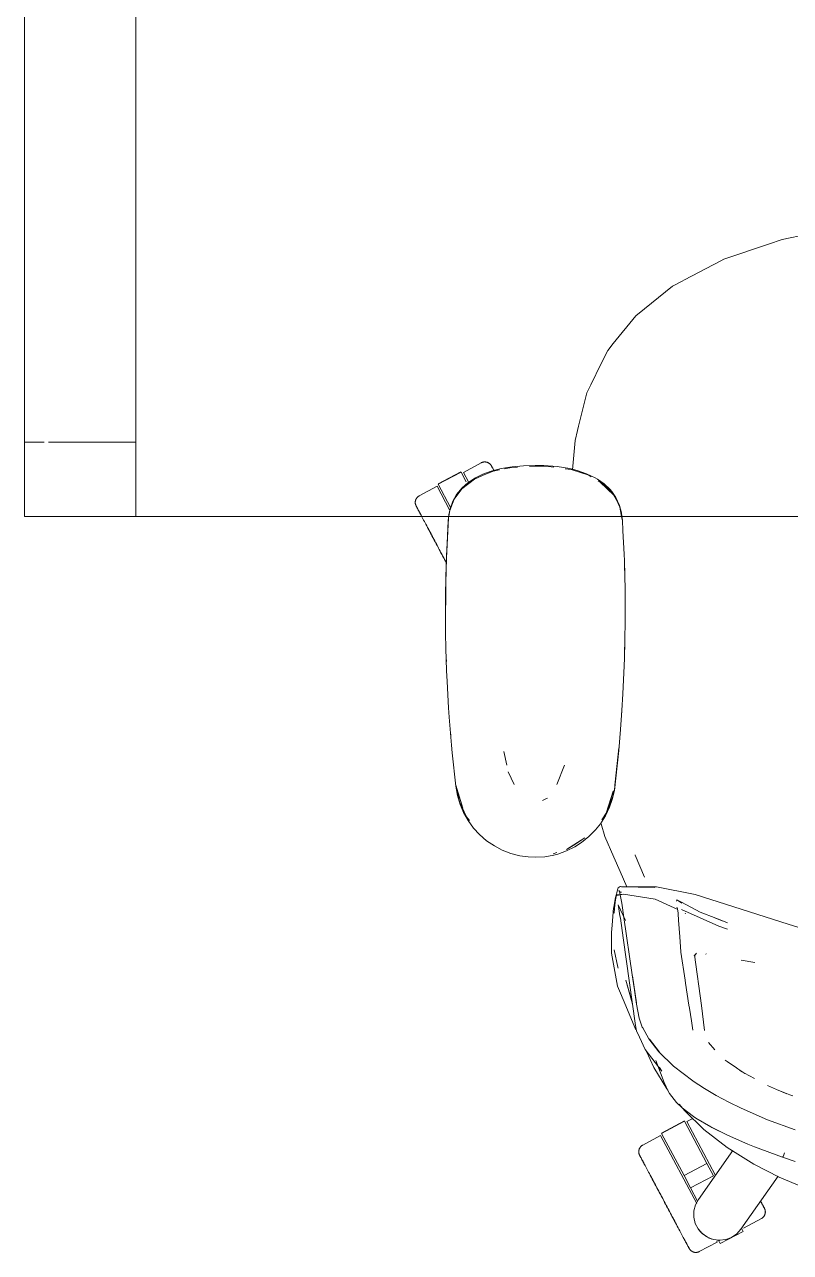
# Model space of a CAD drawing. Header units: millimetres. Extents: x 79795 to 317870, y -36033 to 97293.
# Drawn here: x 229121 to 229534, y 16658 to 17321 of the extents above; entities that cross this region are included whole.
import ezdxf

# ---------------------------------------------------------------- set-up
doc = ezdxf.new("R2010")
doc.units = ezdxf.units.MM
doc.header["$MEASUREMENT"] = 0
doc.layers.add('G-IMPT', color=8, linetype='CONTINUOUS', lineweight=9)
doc.layers.add('I-FURN', color=8, linetype='CONTINUOUS', lineweight=9)

msp = doc.modelspace()

# ---------------------------------------------------------------- linework, layer by layer
at = {"layer": 'G-IMPT'}
for p, q in [((229522, 17202.24), (229497.92, 17194.09)), ((229522, 17202.24), (229529.44, 17204.76)), ((229543.26, 17207.63), (229529.44, 17204.76)), ((229476.75, 17182.92), (229496.26, 17193.21)), ((229496.26, 17193.21), (229497.92, 17194.09)), ((229470.24, 17179.48), (229475.37, 17182.19)), ((229476.75, 17182.92), (229475.37, 17182.19)), ((229470.24, 17179.48), (229455.11, 17167.28)), ((229438.27, 17148.57), (229450.44, 17163.51)), ((229450.44, 17163.51), (229455.11, 17167.28)), ((229435.3, 17144.91), (229431.77, 17137.75)), ((229438.27, 17148.57), (229435.3, 17144.91)), ((229426.13, 17126.28), (229431.77, 17137.75)), ((229426.13, 17126.28), (229423.98, 17121.92)), ((229423.98, 17121.92), (229419.58, 17103.98)), ((229419.58, 17103.98), (229419, 17101.6)), ((229416.25, 17080.44), (229417.7, 17096.31)), ((229417.7, 17096.31), (229419, 17101.6)), ((229383.72, 17082.15), (229389.87, 17082.72)), ((229396.21, 17082.9), (229389.87, 17082.72)), ((229400.72, 17082.81), (229396.21, 17082.9)), ((229400.72, 17082.81), (229408.03, 17082.24)), ((229363.9, 17076.16), (229359.85, 17073.5)), ((229363.4, 17075.53), (229367.8, 17077.37)), ((229363.9, 17076.16), (229367.97, 17078.14)), ((229373.42, 17079.7), (229367.8, 17077.37)), ((229372.31, 17079.73), (229367.97, 17078.14)), ((229372.31, 17079.73), (229377.79, 17081.15)), ((229373.42, 17079.7), (229376.89, 17080.41)), ((229383.72, 17082.15), (229377.79, 17081.15)), ((229379.63, 17080.97), (229383.38, 17081.74)), ((229383.38, 17081.74), (229386.59, 17081.94)), ((229393.1, 17082.34), (229396.21, 17082.53)), ((229403.37, 17082.29), (229396.21, 17082.53)), ((229403.37, 17082.29), (229406.16, 17081.9)), ((229414.79, 17081.12), (229408.03, 17082.24)), ((229412.34, 17081.03), (229415.63, 17080.57)), ((229418.72, 17080.14), (229414.79, 17081.12)), ((229415.63, 17080.57), (229425.03, 17077.54)), ((229418.72, 17080.14), (229423.81, 17078.4)), ((229423.81, 17078.4), (229428.44, 17076.2)), ((229425.03, 17077.54), (229426.39, 17076.72)), ((229428.44, 17076.2), (229429.82, 17075.39)), ((229352.45, 17064.69), (229356.62, 17070.31)), ((229353.74, 17067.09), (229356.81, 17070.83)), ((229356.62, 17070.31), (229363.4, 17075.53)), ((229359.85, 17073.5), (229356.81, 17070.83)), ((229433.27, 17072.95), (229429.82, 17075.39)), ((229430.17, 17074.46), (229433.33, 17072.58)), ((229431.24, 17073.77), (229438.63, 17066.87)), ((229431.24, 17073.77), (229432.71, 17072.49)), ((229432.86, 17072.36), (229436.4, 17069.28)), ((229436.32, 17070.08), (229433.27, 17072.95)), ((229433.33, 17072.58), (229438.63, 17066.87)), ((229436.32, 17070.08), (229437.45, 17068.76)), ((229350.04, 17058.5), (229352.45, 17064.69)), ((229351.78, 17063.66), (229350.39, 17060.02)), ((229351.78, 17063.66), (229353.74, 17067.09)), ((229438.63, 17066.87), (229436.4, 17069.28)), ((229439.66, 17065.54), (229437.45, 17068.76)), ((229439.74, 17064.63), (229438.63, 17066.87)), ((229439.66, 17065.54), (229441.64, 17061.21)), ((229439.74, 17064.63), (229441.84, 17060.37)), ((229349.32, 17054.63), (229349.57, 17056.28)), ((229350.04, 17058.5), (229349.56, 17055.33)), ((229350.02, 17058.67), (229349.57, 17056.28)), ((229350.02, 17058.67), (229350.39, 17060.02)), ((229442.71, 17057.26), (229441.64, 17061.21)), ((229441.84, 17060.37), (229442.78, 17055.33)), ((229442.95, 17055.33), (229442.71, 17057.26)), ((229348.23, 17032.85), (229349.32, 17054.63)), ((229348.23, 17032.85), (229349.21, 17053.03)), ((229348.27, 17034.06), (229349.32, 17054.63)), ((229349.13, 17050.79), (229349.21, 17053.03)), ((229349.32, 17054.63), (229349.21, 17053.03)), ((229442.78, 17055.33), (229443.21, 17053.03)), ((229443.21, 17053.25), (229442.95, 17055.33)), ((229443.49, 17047.59), (229443.21, 17053.25)), ((229443.49, 17047.59), (229444.11, 17035.03)), ((229347.77, 17012.66), (229348.27, 17034.06)), ((229347.77, 17012.66), (229348.23, 17032.85)), ((229347.93, 17022.49), (229348.27, 17034.06)), ((229348.27, 17034.06), (229348.23, 17032.85)), ((229444.23, 17031.48), (229444.11, 17035.03)), ((229444.61, 17015.81), (229444.23, 17031.48)), ((229444.32, 17027.44), (229444.43, 17024.75)), ((229444.43, 17022.54), (229444.43, 17024.75)), ((229347.93, 17022.49), (229347.73, 17003.27)), ((229347.77, 17012.66), (229347.93, 17022.49)), ((229347.79, 17014.7), (229347.86, 17016.61)), ((229347.81, 16992.48), (229347.93, 17022.49)), ((229347.81, 16992.48), (229347.77, 17012.66)), ((229347.81, 17012.66), (229347.79, 17014.7)), ((229444.61, 17015.81), (229444.66, 17011.3)), ((229444.66, 17011.3), (229444.65, 16996.59)), ((229347.81, 16992.48), (229347.73, 17003.27)), ((229347.81, 16992.48), (229347.98, 16984.06)), ((229444.58, 16991.12), (229444.29, 16978.81)), ((229444.58, 16991.12), (229444.65, 16996.59)), ((229348.37, 16972.3), (229347.98, 16984.06)), ((229444.37, 16982.68), (229444.45, 16984.34)), ((229444.45, 16984.34), (229444.45, 16986.42)), ((229348.12, 16979.12), (229348.1, 16980.62)), ((229348.23, 16977.19), (229348.12, 16979.12)), ((229443.99, 16970.93), (229444.29, 16978.81)), ((229348.37, 16972.3), (229348.62, 16966.27)), ((229443.99, 16970.93), (229443.45, 16959.62)), ((229349.43, 16952.14), (229348.62, 16966.27)), ((229442.89, 16950.75), (229443.45, 16959.62)), ((229349.76, 16947.05), (229349.43, 16952.14)), ((229442.89, 16950.75), (229442.16, 16940.46)), ((229442.76, 16948.71), (229442.85, 16950.61)), ((229349.76, 16947.05), (229351.01, 16931.99)), ((229442.76, 16948.71), (229442.62, 16947.29)), ((229350.41, 16938.86), (229350.58, 16937.19)), ((229441.18, 16929.07), (229442.16, 16940.46)), ((229351.01, 16931.99), (229351.35, 16927.86)), ((229438.83, 16907.63), (229441.28, 16930.59)), ((229441.28, 16930.59), (229439.16, 16910.45)), ((229351.35, 16927.86), (229353.26, 16909.93)), ((229379.23, 16928.65), (229380.8, 16921.22)), ((229438.83, 16907.63), (229441.18, 16929.07)), ((229384.83, 16910.82), (229381.56, 16917.6)), ((229411.93, 16921.15), (229407.78, 16910.72)), ((229439.3, 16911.96), (229439.16, 16910.45)), ((229353.26, 16910.45), (229357.09, 16897.99)), ((229353.26, 16910.45), (229354.17, 16907.13)), ((229353.26, 16909.93), (229354.15, 16904.89)), ((229355.3, 16901.48), (229353.39, 16909.88)), ((229355.62, 16900.03), (229354.15, 16904.89)), ((229357.09, 16897.99), (229354.17, 16907.13)), ((229434.43, 16895.28), (229438.24, 16907.13)), ((229438.03, 16904.5), (229434.83, 16896.32)), ((229435.33, 16897.99), (229438.24, 16907.13)), ((229438.83, 16907.63), (229437.67, 16902.67)), ((229438.61, 16907.55), (229438.03, 16904.5)), ((229438.83, 16907.63), (229439.16, 16910.45)), ((229355.3, 16901.48), (229359.04, 16893.41)), ((229357.43, 16895.79), (229355.62, 16900.03)), ((229400.03, 16902.18), (229402.26, 16903.2)), ((229402.26, 16903.2), (229402.71, 16903.5)), ((229434.03, 16893.96), (229436.22, 16898.54)), ((229434.43, 16895.28), (229435.33, 16897.99)), ((229436.22, 16898.54), (229437.67, 16902.67)), ((229357.43, 16895.79), (229359.94, 16891.35)), ((229360.63, 16891.31), (229359.04, 16893.41)), ((229362.94, 16887.26), (229359.94, 16891.35)), ((229434.03, 16893.96), (229431.3, 16889.63)), ((229434.43, 16895.28), (229432, 16891.7)), ((229362.94, 16887.26), (229366.1, 16883.83)), ((229425.13, 16882.72), (229428.68, 16886.32)), ((229428.68, 16886.32), (229431.3, 16889.63)), ((229433.75, 16882.8), (229431.79, 16889.59)), ((229369.94, 16880.51), (229366.1, 16883.83)), ((229374.11, 16877.67), (229369.94, 16880.51)), ((229374.11, 16877.67), (229378.27, 16875.48)), ((229413, 16875.67), (229422.95, 16881.99)), ((229413, 16875.67), (229416.68, 16877.83)), ((229416.68, 16877.83), (229422.95, 16881.99)), ((229417.61, 16877.26), (229421.16, 16879.53)), ((229425.13, 16882.72), (229421.16, 16879.53)), ((229433.75, 16882.8), (229438.6, 16871.67)), ((229378.27, 16875.48), (229382.98, 16873.65)), ((229387.85, 16872.39), (229382.98, 16873.65)), ((229387.85, 16872.39), (229392.36, 16871.74)), ((229396.21, 16871.57), (229392.36, 16871.74)), ((229396.21, 16871.57), (229401.25, 16871.87)), ((229401.25, 16871.87), (229406.2, 16872.75)), ((229407.89, 16874.11), (229405.86, 16873.49)), ((229406.2, 16872.75), (229408.33, 16873.31)), ((229413.1, 16875.02), (229408.33, 16873.31)), ((229413.1, 16875.02), (229417.61, 16877.26)), ((229438.6, 16871.67), (229442.02, 16863.84)), ((229450.03, 16872.9), (229450.13, 16872.63)), ((229455.05, 16860.78), (229450.13, 16872.63)), ((229442.02, 16863.84), (229445.59, 16855.67)), ((229439.3, 16848.94), (229439.75, 16851.27)), ((229439.56, 16849.36), (229440.1, 16852.64)), ((229443.7, 16851.66), (229439.75, 16851.27)), ((229440.1, 16852.64), (229440.65, 16854.5)), ((229440.16, 16851.03), (229443.74, 16851.72)), ((229440.16, 16851.03), (229443.7, 16851.66)), ((229440.97, 16855.04), (229440.65, 16854.5)), ((229440.97, 16855.04), (229441.46, 16855.41)), ((229441.69, 16853.15), (229441.3, 16853.65)), ((229441.86, 16852.55), (229441.3, 16853.65)), ((229442.04, 16855.8), (229441.46, 16855.41)), ((229441.86, 16852.55), (229441.69, 16853.17)), ((229441.69, 16853.17), (229442.79, 16846.9)), ((229442.23, 16852.82), (229441.69, 16853.15)), ((229442.04, 16855.8), (229442.9, 16855.61)), ((229460.6, 16855.19), (229442.16, 16855.78)), ((229442.16, 16855.78), (229442.62, 16855.68)), ((229442.23, 16852.82), (229442.73, 16852.75)), ((229460.6, 16855.19), (229442.62, 16855.68)), ((229461.49, 16855.63), (229442.62, 16855.68)), ((229442.62, 16855.68), (229442.79, 16855.64)), ((229442.9, 16855.61), (229442.79, 16855.64)), ((229460.79, 16849), (229443.74, 16851.72)), ((229482.44, 16851.44), (229461.49, 16855.63)), ((229532.68, 16835.45), (229482.44, 16851.44)), ((229438.45, 16844.23), (229438.49, 16844.69)), ((229439.3, 16848.94), (229438.49, 16844.69)), ((229438.97, 16844.06), (229439.49, 16848.74)), ((229439.56, 16849.36), (229439.49, 16848.74)), ((229444.89, 16837.5), (229440.89, 16845.93)), ((229440.89, 16845.93), (229441.03, 16845.07)), ((229441.03, 16845.07), (229441.86, 16840.05)), ((229443.91, 16839.05), (229442.79, 16846.9)), ((229460.79, 16849), (229473.08, 16843.42)), ((229472.32, 16847.93), (229472.47, 16848.61)), ((229472.47, 16848.61), (229472.59, 16848.64)), ((229472.59, 16848.64), (229472.76, 16848.68)), ((229472.59, 16848.64), (229475.3, 16846.8)), ((229472.59, 16848.64), (229475.05, 16847.29)), ((229472.63, 16844.66), (229472.91, 16843.89)), ((229485.16, 16842.01), (229475.05, 16847.29)), ((229437.65, 16834.9), (229438.45, 16844.23)), ((229438.97, 16844.06), (229438.76, 16841.47)), ((229441.86, 16840.05), (229442.08, 16838.75)), ((229443.52, 16828.09), (229442.08, 16838.75)), ((229448.46, 16808.18), (229443.91, 16839.05)), ((229472.93, 16843.83), (229472.91, 16843.89)), ((229473.21, 16841.37), (229472.93, 16843.83)), ((229473.21, 16841.37), (229473.26, 16840.99)), ((229473.51, 16837.59), (229473.26, 16840.99)), ((229495.26, 16834.46), (229475.11, 16843.38)), ((229477.28, 16841.01), (229477.01, 16841.44)), ((229485.16, 16842.01), (229493.63, 16838.76)), ((229498.53, 16836.74), (229493.42, 16838.76)), ((229493.42, 16838.76), (229496.96, 16837.36)), ((229493.63, 16838.76), (229498.53, 16836.74)), ((229437.65, 16834.9), (229437.31, 16830.94)), ((229473.51, 16837.59), (229474.14, 16828.74)), ((229499.85, 16832.72), (229495.26, 16834.46)), ((229498.53, 16836.74), (229499.94, 16836.18)), ((229532.68, 16835.45), (229562.66, 16826.26)), ((229437.31, 16830.94), (229437.31, 16826.77)), ((229437.33, 16819.81), (229437.31, 16826.77)), ((229443.52, 16828.09), (229450.19, 16780.87)), ((229474.76, 16820.5), (229474.14, 16828.74)), ((229437.33, 16819.81), (229440.57, 16802.11)), ((229438.74, 16821.67), (229440.79, 16812.36)), ((229474.77, 16820.42), (229474.76, 16820.5)), ((229474.77, 16820.42), (229476.98, 16805.2)), ((229483.15, 16819.76), (229481.91, 16818.2)), ((229481.94, 16818.41), (229481.99, 16818.64)), ((229482.03, 16818.9), (229481.99, 16818.64)), ((229485.77, 16791.57), (229482.03, 16818.9)), ((229488.1, 16819.41), (229488.45, 16819.36)), ((229440.79, 16812.36), (229440.94, 16811.79)), ((229514.57, 16814.73), (229507.32, 16816.14)), ((229445.07, 16805.29), (229448.42, 16793.4)), ((229445.07, 16805.29), (229448.57, 16792.34)), ((229448.46, 16808.18), (229450.79, 16792.99)), ((229448.56, 16807.57), (229450.85, 16792.41)), ((229448.56, 16807.57), (229450.79, 16792.99)), ((229476.98, 16805.2), (229477.23, 16803.65)), ((229440.57, 16802.11), (229442.17, 16798.25)), ((229443.56, 16794.89), (229442.17, 16798.25)), ((229477.23, 16803.65), (229479.09, 16791.88)), ((229450.35, 16778.44), (229443.56, 16794.89)), ((229452.16, 16784.74), (229450.85, 16792.41)), ((229479.35, 16790.22), (229479.09, 16791.88)), ((229485.77, 16791.57), (229487.55, 16778.22)), ((229453.91, 16779.95), (229452.16, 16784.74)), ((229480.42, 16783.38), (229479.35, 16790.22)), ((229450.19, 16780.87), (229450.84, 16777.88)), ((229453.91, 16779.95), (229454.12, 16779.53)), ((229457.41, 16773.69), (229454.12, 16779.53)), ((229480.42, 16783.38), (229481.16, 16778.31)), ((229487.55, 16778.22), (229487.41, 16778.69)), ((229452.41, 16774.51), (229450.84, 16777.88)), ((229455.47, 16767.94), (229452.41, 16774.51)), ((229462.83, 16766.72), (229457.41, 16773.69)), ((229457.74, 16773.47), (229463.13, 16766.52)), ((229457.74, 16773.47), (229460.33, 16770.09)), ((229493.05, 16767.72), (229489.71, 16771.62)), ((229464.39, 16756.29), (229455.47, 16767.94)), ((229460.1, 16758.18), (229456.12, 16766.8)), ((229463.13, 16766.52), (229460.33, 16770.09)), ((229462.83, 16766.72), (229470.73, 16758.99)), ((229461.15, 16761.94), (229465.66, 16750.04)), ((229470.73, 16758.99), (229481.17, 16750.97)), ((229499.68, 16761.44), (229498.58, 16762.19)), ((229504.82, 16757.95), (229499.68, 16761.44)), ((229467.22, 16746.73), (229460.1, 16758.18)), ((229464.39, 16756.29), (229463.27, 16758.24)), ((229505.39, 16757.56), (229504.82, 16757.95)), ((229509.15, 16755), (229505.39, 16757.56)), ((229509.15, 16755), (229506.38, 16756.5)), ((229514.48, 16752.31), (229506.38, 16756.5)), ((229466.74, 16747.81), (229465.66, 16750.04)), ((229467.91, 16745.37), (229466.74, 16747.81)), ((229467.22, 16746.73), (229467.72, 16745.96)), ((229467.91, 16745.37), (229468.52, 16744.23)), ((229481.17, 16750.97), (229481.42, 16750.8)), ((229487.52, 16746.92), (229481.42, 16750.8)), ((229487.52, 16746.92), (229493.75, 16743.15)), ((229521.52, 16748.44), (229526.37, 16746.25)), ((229526.37, 16746.25), (229531.82, 16743.94)), ((229526.37, 16746.25), (229533.45, 16743.52)), ((229468.52, 16744.23), (229472.39, 16739.37)), ((229475.41, 16736.48), (229472.39, 16739.37)), ((229473.83, 16738.48), (229476.83, 16734.81)), ((229500.54, 16739.58), (229493.75, 16743.15)), ((229500.54, 16739.58), (229507.27, 16736.19)), ((229535.18, 16742.86), (229533.45, 16743.52)), ((229475.41, 16736.48), (229481.54, 16731.76)), ((229476.83, 16734.81), (229487.13, 16724.85)), ((229521.49, 16730.01), (229507.27, 16736.19)), ((229481.54, 16731.76), (229482.83, 16730.9)), ((229490.83, 16726.16), (229482.83, 16730.9)), ((229499.44, 16721.86), (229490.83, 16726.16)), ((229499.88, 16721.64), (229490.83, 16726.16)), ((229490.83, 16726.16), (229491.43, 16725.86)), ((229499.88, 16721.64), (229491.43, 16725.86)), ((229521.49, 16730.01), (229536.37, 16724.56)), ((229499.73, 16715.04), (229487.13, 16724.85)), ((229499.44, 16721.86), (229499.88, 16721.64)), ((229499.88, 16721.64), (229510.84, 16716.87)), ((229499.73, 16715.04), (229514.02, 16706.07)), ((229510.84, 16716.87), (229514.52, 16715.39)), ((229514.52, 16715.39), (229529.48, 16709.81)), ((229530.27, 16711.08), (229530.69, 16712.14)), ((229530.69, 16712.14), (229530.47, 16711.54)), ((229514.02, 16706.07), (229527.8, 16698.98)), ((229529.48, 16709.81), (229529.62, 16709.85)), ((229529.62, 16709.85), (229529.48, 16709.85)), ((229529.48, 16709.85), (229536.42, 16707.44)), ((229529.62, 16709.85), (229529.88, 16710.25)), ((229529.62, 16709.85), (229529.66, 16709.86)), ((229529.88, 16710.25), (229529.66, 16709.86)), ((229530.27, 16711.08), (229529.88, 16710.25)), ((229529.99, 16710.44), (229529.88, 16710.25)), ((229530.27, 16711.08), (229529.99, 16710.44)), ((229530.27, 16711.08), (229530.47, 16711.54)), ((229545.77, 16691.46), (229527.8, 16698.98))]:
    msp.add_line(p, q, dxfattribs=at)
at = {"layer": 'I-FURN'}
for p, q in [((229120.67, 17055.33), (229120.67, 17855.33)), ((229120.67, 17855.33), (229120.67, 17055.33)), ((229120.67, 17055.33), (229120.67, 17855.33)), ((229120.67, 17815.33), (229120.67, 17095.33)), ((229180.67, 17095.33), (229180.67, 17815.33)), ((229180.67, 17490.33), (229180.67, 17055.33)), ((229120.67, 17095.33), (229120.67, 17055.33)), ((229120.67, 17095.33), (229131.25, 17095.33)), ((229120.67, 17095.33), (229131.25, 17095.33)), ((229133.57, 17095.33), (229180.67, 17095.33)), ((229133.57, 17095.33), (229180.67, 17095.33)), ((229180.67, 17055.33), (229180.67, 17095.33)), ((229367.08, 17084.27), (229357.39, 17079.12)), ((229367.08, 17084.27), (229367.22, 17084.35)), ((229367.22, 17084.35), (229367.37, 17084.41)), ((229367.37, 17084.41), (229367.52, 17084.47)), ((229367.52, 17084.47), (229367.67, 17084.53)), ((229367.67, 17084.53), (229367.82, 17084.58)), ((229367.82, 17084.58), (229367.98, 17084.62)), ((229367.98, 17084.62), (229368.13, 17084.66)), ((229368.13, 17084.66), (229368.29, 17084.69)), ((229368.29, 17084.69), (229368.45, 17084.71)), ((229368.45, 17084.71), (229368.61, 17084.73)), ((229368.61, 17084.73), (229368.77, 17084.74)), ((229368.77, 17084.74), (229368.93, 17084.74)), ((229368.93, 17084.74), (229369.09, 17084.74)), ((229369.09, 17084.74), (229369.26, 17084.73)), ((229369.26, 17084.73), (229369.42, 17084.72)), ((229369.42, 17084.72), (229369.58, 17084.7)), ((229369.58, 17084.7), (229369.73, 17084.67)), ((229369.73, 17084.67), (229369.89, 17084.64)), ((229369.89, 17084.64), (229370.05, 17084.6)), ((229370.05, 17084.6), (229370.2, 17084.55)), ((229370.2, 17084.55), (229370.36, 17084.5)), ((229370.36, 17084.5), (229370.51, 17084.44)), ((229370.51, 17084.44), (229370.65, 17084.38)), ((229370.65, 17084.38), (229370.8, 17084.31)), ((229370.8, 17084.31), (229370.94, 17084.23)), ((229370.94, 17084.23), (229371.08, 17084.15)), ((229371.08, 17084.15), (229371.21, 17084.06)), ((229371.21, 17084.06), (229371.35, 17083.97)), ((229371.35, 17083.97), (229371.47, 17083.87)), ((229371.47, 17083.87), (229371.6, 17083.77)), ((229371.6, 17083.77), (229371.72, 17083.66)), ((229371.72, 17083.66), (229371.83, 17083.55)), ((229371.83, 17083.55), (229371.95, 17083.43)), ((229371.95, 17083.43), (229372.05, 17083.31)), ((229372.05, 17083.31), (229372.15, 17083.18)), ((229372.15, 17083.18), (229372.25, 17083.05)), ((229372.25, 17083.05), (229372.34, 17082.92)), ((229372.34, 17082.92), (229372.43, 17082.79)), ((229372.43, 17082.79), (229372.51, 17082.65)), ((229356.07, 17079.48), (229343.71, 17072.91)), ((229343.8, 17072.74), (229356.16, 17079.31)), ((229356.16, 17079.31), (229358.97, 17074.02)), ((229357.39, 17079.12), (229360.15, 17073.93)), ((229372.51, 17082.65), (229372.53, 17082.61)), ((229372.53, 17082.61), (229372.54, 17082.59)), ((229372.53, 17082.6), (229372.53, 17082.61)), ((229372.55, 17082.56), (229372.53, 17082.6)), ((229372.54, 17082.59), (229372.57, 17082.53)), ((229372.6, 17082.48), (229372.55, 17082.56)), ((229372.57, 17082.53), (229372.62, 17082.43)), ((229372.66, 17082.36), (229372.6, 17082.48)), ((229372.62, 17082.43), (229372.7, 17082.29)), ((229372.75, 17082.19), (229372.66, 17082.36)), ((229372.7, 17082.29), (229372.79, 17082.11)), ((229372.85, 17081.99), (229372.75, 17082.19)), ((229372.79, 17082.11), (229372.91, 17081.89)), ((229372.98, 17081.75), (229372.85, 17081.99)), ((229372.91, 17081.89), (229373.05, 17081.63)), ((229373.13, 17081.47), (229372.98, 17081.75)), ((229373.05, 17081.63), (229373.21, 17081.33)), ((229373.3, 17081.15), (229373.13, 17081.47)), ((229373.21, 17081.33), (229373.38, 17081)), ((229373.49, 17080.8), (229373.3, 17081.15)), ((229373.38, 17081), (229373.58, 17080.62)), ((229373.7, 17080.41), (229373.49, 17080.8)), ((229373.58, 17080.62), (229373.8, 17080.21)), ((229373.93, 17079.98), (229373.7, 17080.41)), ((229343.26, 17071.61), (229333.58, 17066.46)), ((229343.26, 17071.61), (229350, 17058.95)), ((229350.45, 17060.23), (229343.8, 17072.74)), ((229331.44, 17063.03), (229331.45, 17063.19)), ((229331.44, 17062.87), (229331.44, 17063.03)), ((229331.44, 17062.71), (229331.44, 17062.87)), ((229331.45, 17063.19), (229331.46, 17063.35)), ((229331.46, 17063.35), (229331.49, 17063.51)), ((229331.49, 17063.51), (229331.51, 17063.67)), ((229331.51, 17063.67), (229331.55, 17063.83)), ((229331.55, 17063.83), (229331.59, 17063.98)), ((229331.59, 17063.98), (229331.63, 17064.14)), ((229331.63, 17064.14), (229331.69, 17064.29)), ((229331.69, 17064.29), (229331.74, 17064.44)), ((229331.74, 17064.44), (229331.81, 17064.59)), ((229331.81, 17064.59), (229331.88, 17064.73)), ((229331.88, 17064.73), (229331.95, 17064.88)), ((229331.95, 17064.88), (229332.04, 17065.01)), ((229332.04, 17065.01), (229332.12, 17065.15)), ((229332.12, 17065.15), (229332.22, 17065.28)), ((229332.22, 17065.28), (229332.31, 17065.41)), ((229332.31, 17065.41), (229332.42, 17065.53)), ((229332.42, 17065.53), (229332.52, 17065.65)), ((229332.52, 17065.65), (229332.64, 17065.77)), ((229332.64, 17065.77), (229332.75, 17065.88)), ((229332.75, 17065.88), (229332.87, 17065.99)), ((229332.87, 17065.99), (229333, 17066.09)), ((229333, 17066.09), (229333.13, 17066.18)), ((229333.13, 17066.18), (229333.26, 17066.28)), ((229333.26, 17066.28), (229333.4, 17066.36)), ((229333.4, 17066.36), (229333.54, 17066.44)), ((229333.54, 17066.44), (229333.58, 17066.46)), ((229331.46, 17062.55), (229331.44, 17062.71)), ((229331.47, 17062.39), (229331.46, 17062.55)), ((229331.5, 17062.23), (229331.47, 17062.39)), ((229331.53, 17062.07), (229331.5, 17062.23)), ((229331.56, 17061.91), (229331.53, 17062.07)), ((229331.61, 17061.76), (229331.56, 17061.91)), ((229331.66, 17061.6), (229331.61, 17061.76)), ((229331.71, 17061.45), (229331.66, 17061.6)), ((229331.77, 17061.3), (229331.71, 17061.45)), ((229331.84, 17061.16), (229331.77, 17061.3)), ((229331.91, 17061.01), (229331.84, 17061.16)), ((229331.94, 17060.96), (229331.91, 17061.01)), ((229331.91, 17061.01), (229331.91, 17061.01)), ((229331.91, 17061.01), (229331.92, 17060.99)), ((229331.92, 17060.99), (229331.95, 17060.93)), ((229331.98, 17060.88), (229331.94, 17060.96)), ((229331.95, 17060.93), (229332.01, 17060.83)), ((229332.04, 17060.76), (229331.98, 17060.88)), ((229332.01, 17060.83), (229332.08, 17060.69)), ((229332.13, 17060.6), (229332.04, 17060.76)), ((229332.08, 17060.69), (229332.18, 17060.51)), ((229332.24, 17060.4), (229332.13, 17060.6)), ((229332.18, 17060.51), (229332.29, 17060.29)), ((229332.37, 17060.16), (229332.24, 17060.4)), ((229332.29, 17060.29), (229332.43, 17060.03)), ((229332.51, 17059.88), (229332.37, 17060.16)), ((229332.43, 17060.03), (229332.59, 17059.74)), ((229332.68, 17059.56), (229332.51, 17059.88)), ((229332.59, 17059.74), (229332.77, 17059.4)), ((229332.87, 17059.2), (229332.68, 17059.56)), ((229332.77, 17059.4), (229332.97, 17059.03)), ((229333.08, 17058.81), (229332.87, 17059.2)), ((229332.97, 17059.03), (229333.18, 17058.62)), ((229333.31, 17058.38), (229333.08, 17058.81)), ((229333.18, 17058.62), (229333.42, 17058.17)), ((229333.56, 17057.91), (229333.31, 17058.38)), ((229333.42, 17058.17), (229333.68, 17057.69)), ((229333.82, 17057.41), (229333.56, 17057.91)), ((229333.68, 17057.69), (229333.95, 17057.17)), ((229334.11, 17056.88), (229333.82, 17057.41)), ((229333.95, 17057.17), (229334.25, 17056.62)), ((229334.41, 17056.31), (229334.11, 17056.88)), ((229334.25, 17056.62), (229334.56, 17056.04)), ((229120.67, 17055.33), (229180.67, 17055.33)), ((229180.67, 17055.33), (229120.67, 17055.33)), ((229120.67, 17055.33), (230720.67, 17055.33)), ((230720.67, 17055.33), (229120.67, 17055.33)), ((229334.56, 17056.04), (229334.88, 17055.42)), ((229334.88, 17055.42), (229335.23, 17054.77)), ((229335.23, 17054.77), (229335.59, 17054.09)), ((229335.59, 17054.09), (229335.96, 17053.39)), ((229335.96, 17053.39), (229336.36, 17052.65)), ((229336.36, 17052.65), (229336.76, 17051.89)), ((229336.76, 17051.89), (229337.18, 17051.1)), ((229337.18, 17051.1), (229337.61, 17050.29)), ((229337.61, 17050.29), (229338.06, 17049.46)), ((229338.3, 17049), (229337.85, 17049.84)), ((229338.06, 17049.46), (229338.51, 17048.6)), ((229338.76, 17048.13), (229338.3, 17049)), ((229338.51, 17048.6), (229338.98, 17047.72)), ((229339.23, 17047.24), (229338.76, 17048.13)), ((229338.98, 17047.72), (229339.45, 17046.83)), ((229339.71, 17046.33), (229339.23, 17047.24)), ((229339.45, 17046.83), (229339.94, 17045.91)), ((229340.21, 17045.41), (229339.71, 17046.33)), ((229339.94, 17045.91), (229340.43, 17044.98)), ((229340.7, 17044.47), (229340.21, 17045.41)), ((229340.43, 17044.98), (229340.94, 17044.04)), ((229341.21, 17043.52), (229340.7, 17044.47)), ((229340.94, 17044.04), (229341.44, 17043.08)), ((229341.72, 17042.56), (229341.21, 17043.52)), ((229341.44, 17043.08), (229341.96, 17042.11)), ((229342.24, 17041.59), (229341.72, 17042.56)), ((229341.96, 17042.11), (229342.48, 17041.13)), ((229342.76, 17040.6), (229342.24, 17041.59)), ((229342.48, 17041.13), (229343.01, 17040.15)), ((229343.29, 17039.61), (229342.76, 17040.6)), ((229343.01, 17040.15), (229343.53, 17039.15)), ((229343.82, 17038.61), (229343.29, 17039.61)), ((229343.53, 17039.15), (229344.06, 17038.15)), ((229344.35, 17037.61), (229343.82, 17038.61)), ((229344.06, 17038.15), (229344.6, 17037.15)), ((229344.89, 17036.61), (229344.35, 17037.61)), ((229344.6, 17037.15), (229345.13, 17036.15)), ((229345.42, 17035.6), (229344.89, 17036.61)), ((229345.13, 17036.15), (229345.67, 17035.14)), ((229345.96, 17034.6), (229345.42, 17035.6)), ((229345.67, 17035.14), (229346.2, 17034.14)), ((229346.49, 17033.59), (229345.96, 17034.6)), ((229346.2, 17034.14), (229346.73, 17033.13)), ((229347.02, 17032.6), (229346.49, 17033.59)), ((229346.73, 17033.13), (229347.26, 17032.14)), ((229347.55, 17031.6), (229347.02, 17032.6)), ((229347.26, 17032.14), (229347.79, 17031.15)), ((229348.07, 17030.61), (229347.55, 17031.6)), ((229347.79, 17031.15), (229348.31, 17030.16)), ((229476.63, 16729.35), (229464.27, 16722.78)), ((229464.36, 16722.61), (229476.72, 16729.18)), ((229476.72, 16729.18), (229488.79, 16706.47)), ((229481.11, 16730.67), (229477.95, 16728.99)), ((229477.95, 16728.99), (229493.21, 16700.3)), ((229463.82, 16721.48), (229454.14, 16716.33)), ((229463.82, 16721.48), (229483.29, 16684.88)), ((229476.43, 16699.9), (229464.36, 16722.61)), ((229452, 16712.9), (229452.01, 16713.06)), ((229452, 16712.74), (229452, 16712.9)), ((229452, 16712.58), (229452, 16712.74)), ((229452.01, 16712.42), (229452, 16712.58)), ((229452.01, 16713.06), (229452.02, 16713.22)), ((229452.03, 16712.26), (229452.01, 16712.42)), ((229452.02, 16713.22), (229452.04, 16713.38)), ((229452.06, 16712.1), (229452.03, 16712.26)), ((229452.04, 16713.38), (229452.07, 16713.54)), ((229452.09, 16711.94), (229452.06, 16712.1)), ((229452.07, 16713.54), (229452.11, 16713.7)), ((229452.12, 16711.78), (229452.09, 16711.94)), ((229452.11, 16713.7), (229452.15, 16713.85)), ((229452.15, 16713.85), (229452.19, 16714.01)), ((229452.19, 16714.01), (229452.24, 16714.16)), ((229452.24, 16714.16), (229452.3, 16714.31)), ((229452.3, 16714.31), (229452.37, 16714.46)), ((229452.37, 16714.46), (229452.44, 16714.6)), ((229452.44, 16714.6), (229452.51, 16714.75)), ((229452.51, 16714.75), (229452.6, 16714.88)), ((229452.6, 16714.88), (229452.68, 16715.02)), ((229452.68, 16715.02), (229452.78, 16715.15)), ((229452.78, 16715.15), (229452.87, 16715.28)), ((229452.87, 16715.28), (229452.98, 16715.4)), ((229452.98, 16715.4), (229453.08, 16715.52)), ((229453.08, 16715.52), (229453.2, 16715.64)), ((229453.2, 16715.64), (229453.31, 16715.75)), ((229453.31, 16715.75), (229453.43, 16715.86)), ((229453.43, 16715.86), (229453.56, 16715.96)), ((229453.56, 16715.96), (229453.69, 16716.05)), ((229453.69, 16716.05), (229453.82, 16716.15)), ((229453.82, 16716.15), (229453.96, 16716.23)), ((229453.96, 16716.23), (229454.1, 16716.31)), ((229454.1, 16716.31), (229454.14, 16716.33)), ((229484.18, 16687.06), (229502.69, 16713.49)), ((229452.17, 16711.63), (229452.12, 16711.78)), ((229452.21, 16711.47), (229452.17, 16711.63)), ((229452.27, 16711.32), (229452.21, 16711.47)), ((229452.33, 16711.17), (229452.27, 16711.32)), ((229452.4, 16711.03), (229452.33, 16711.17)), ((229452.47, 16710.88), (229452.4, 16711.03)), ((229452.5, 16710.83), (229452.47, 16710.88)), ((229452.47, 16710.88), (229452.47, 16710.88)), ((229452.47, 16710.88), (229452.48, 16710.86)), ((229452.48, 16710.86), (229452.51, 16710.8)), ((229452.54, 16710.75), (229452.5, 16710.83)), ((229452.51, 16710.8), (229452.57, 16710.7)), ((229452.6, 16710.63), (229452.54, 16710.75)), ((229452.57, 16710.7), (229452.64, 16710.56)), ((229452.69, 16710.47), (229452.6, 16710.63)), ((229452.64, 16710.56), (229452.74, 16710.38)), ((229452.8, 16710.27), (229452.69, 16710.47)), ((229452.74, 16710.38), (229452.85, 16710.16)), ((229452.93, 16710.03), (229452.8, 16710.27)), ((229452.85, 16710.16), (229452.99, 16709.9)), ((229453.07, 16709.75), (229452.93, 16710.03)), ((229452.99, 16709.9), (229453.15, 16709.61)), ((229453.24, 16709.43), (229453.07, 16709.75)), ((229453.15, 16709.61), (229453.33, 16709.27)), ((229453.43, 16709.07), (229453.24, 16709.43)), ((229453.33, 16709.27), (229453.53, 16708.9)), ((229453.64, 16708.68), (229453.43, 16709.07)), ((229453.53, 16708.9), (229453.74, 16708.49)), ((229453.87, 16708.25), (229453.64, 16708.68)), ((229453.74, 16708.49), (229453.98, 16708.04)), ((229454.12, 16707.78), (229453.87, 16708.25)), ((229453.98, 16708.04), (229454.24, 16707.56)), ((229454.38, 16707.28), (229454.12, 16707.78)), ((229454.24, 16707.56), (229454.51, 16707.04)), ((229454.67, 16706.75), (229454.38, 16707.28)), ((229454.51, 16707.04), (229454.8, 16706.49)), ((229454.97, 16706.18), (229454.67, 16706.75)), ((229454.8, 16706.49), (229455.12, 16705.91)), ((229455.12, 16705.91), (229455.44, 16705.29)), ((229455.44, 16705.29), (229455.79, 16704.64)), ((229476.43, 16699.9), (229488.79, 16706.47)), ((229488.79, 16706.47), (229492.32, 16699.83)), ((229455.79, 16704.64), (229456.15, 16703.96)), ((229456.15, 16703.96), (229456.52, 16703.26)), ((229456.52, 16703.26), (229456.92, 16702.52)), ((229456.92, 16702.52), (229457.32, 16701.76)), ((229457.32, 16701.76), (229457.74, 16700.97)), ((229457.74, 16700.97), (229458.17, 16700.16)), ((229458.17, 16700.16), (229458.61, 16699.33)), ((229458.86, 16698.87), (229458.41, 16699.71)), ((229458.61, 16699.33), (229459.07, 16698.47)), ((229459.32, 16698), (229458.86, 16698.87)), ((229479.96, 16693.26), (229476.43, 16699.9)), ((229479.96, 16693.26), (229492.32, 16699.83)), ((229527.12, 16699.6), (229507.1, 16671.01)), ((229459.07, 16698.47), (229459.54, 16697.59)), ((229459.79, 16697.11), (229459.32, 16698)), ((229459.54, 16697.59), (229460.01, 16696.7)), ((229460.27, 16696.2), (229459.79, 16697.11)), ((229460.01, 16696.7), (229460.5, 16695.78)), ((229460.76, 16695.28), (229460.27, 16696.2)), ((229460.5, 16695.78), (229460.99, 16694.85)), ((229461.26, 16694.34), (229460.76, 16695.28)), ((229460.99, 16694.85), (229461.5, 16693.91)), ((229461.77, 16693.39), (229461.26, 16694.34)), ((229461.5, 16693.91), (229462, 16692.95)), ((229462.28, 16692.43), (229461.77, 16693.39)), ((229462, 16692.95), (229462.52, 16691.98)), ((229462.8, 16691.46), (229462.28, 16692.43)), ((229483.72, 16686.2), (229479.96, 16693.26)), ((229462.52, 16691.98), (229463.04, 16691)), ((229463.32, 16690.47), (229462.8, 16691.46)), ((229463.04, 16691), (229463.56, 16690.02)), ((229463.85, 16689.48), (229463.32, 16690.47)), ((229463.56, 16690.02), (229464.09, 16689.02)), ((229464.38, 16688.48), (229463.85, 16689.48)), ((229464.09, 16689.02), (229464.62, 16688.02)), ((229464.91, 16687.48), (229464.38, 16688.48)), ((229464.62, 16688.02), (229465.16, 16687.02)), ((229465.45, 16686.48), (229464.91, 16687.48)), ((229465.16, 16687.02), (229465.69, 16686.02)), ((229465.98, 16685.47), (229465.45, 16686.48)), ((229465.69, 16686.02), (229466.23, 16685.01)), ((229466.51, 16684.47), (229465.98, 16685.47)), ((229482.59, 16684.09), (229484.18, 16687.06)), ((229517.62, 16686.34), (229517.9, 16685.8)), ((229518.05, 16685.53), (229517.78, 16686.04)), ((229517.9, 16685.8), (229518.17, 16685.3)), ((229518.31, 16685.04), (229518.05, 16685.53)), ((229466.23, 16685.01), (229466.76, 16684.01)), ((229467.05, 16683.46), (229466.51, 16684.47)), ((229466.76, 16684.01), (229467.29, 16683)), ((229467.58, 16682.47), (229467.05, 16683.46)), ((229467.29, 16683), (229467.82, 16682.01)), ((229468.11, 16681.47), (229467.58, 16682.47)), ((229467.82, 16682.01), (229468.35, 16681.02)), ((229468.63, 16680.48), (229468.11, 16681.47)), ((229468.35, 16681.02), (229468.87, 16680.03)), ((229469.15, 16679.51), (229468.63, 16680.48)), ((229468.87, 16680.03), (229469.39, 16679.06)), ((229469.67, 16678.54), (229469.15, 16679.51)), ((229469.39, 16679.06), (229469.9, 16678.09)), ((229481.74, 16677.44), (229481.76, 16680.82)), ((229481.76, 16680.82), (229482.59, 16684.09)), ((229518.17, 16685.3), (229518.42, 16684.83)), ((229518.54, 16684.6), (229518.31, 16685.04)), ((229518.42, 16684.83), (229518.65, 16684.4)), ((229518.76, 16684.19), (229518.54, 16684.6)), ((229518.65, 16684.4), (229518.86, 16684.01)), ((229518.96, 16683.81), (229518.76, 16684.19)), ((229518.86, 16684.01), (229519.05, 16683.65)), ((229519.14, 16683.48), (229518.96, 16683.81)), ((229519.05, 16683.65), (229519.21, 16683.34)), ((229519.3, 16683.18), (229519.14, 16683.48)), ((229519.21, 16683.34), (229519.36, 16683.06)), ((229519.43, 16682.92), (229519.3, 16683.18)), ((229519.36, 16683.06), (229519.49, 16682.82)), ((229519.55, 16682.7), (229519.43, 16682.92)), ((229519.49, 16682.82), (229519.6, 16682.62)), ((229519.65, 16682.52), (229519.55, 16682.7)), ((229519.6, 16682.62), (229519.68, 16682.45)), ((229519.72, 16682.38), (229519.65, 16682.52)), ((229519.68, 16682.45), (229519.75, 16682.33)), ((229519.77, 16682.28), (229519.72, 16682.38)), ((229519.75, 16682.33), (229519.79, 16682.25)), ((229519.81, 16682.22), (229519.77, 16682.28)), ((229519.79, 16682.25), (229519.81, 16682.21)), ((229519.82, 16682.2), (229519.81, 16682.22)), ((229519.81, 16682.21), (229519.82, 16682.2)), ((229519.82, 16682.2), (229519.89, 16682.06)), ((229519.89, 16682.06), (229519.96, 16681.91)), ((229519.96, 16681.91), (229520.02, 16681.76)), ((229520.04, 16678.92), (229519.98, 16678.77)), ((229520.02, 16681.76), (229520.07, 16681.61)), ((229520.1, 16679.08), (229520.04, 16678.92)), ((229520.07, 16681.61), (229520.12, 16681.46)), ((229520.14, 16679.23), (229520.1, 16679.08)), ((229520.12, 16681.46), (229520.17, 16681.3)), ((229520.18, 16679.39), (229520.14, 16679.23)), ((229520.17, 16681.3), (229520.2, 16681.15)), ((229520.22, 16679.54), (229520.18, 16679.39)), ((229520.2, 16681.15), (229520.23, 16680.99)), ((229520.24, 16679.7), (229520.22, 16679.54)), ((229520.23, 16680.99), (229520.26, 16680.83)), ((229520.26, 16679.86), (229520.24, 16679.7)), ((229520.26, 16680.83), (229520.27, 16680.67)), ((229520.28, 16680.02), (229520.26, 16679.86)), ((229520.27, 16680.67), (229520.28, 16680.51)), ((229520.28, 16680.51), (229520.29, 16680.35)), ((229520.29, 16680.18), (229520.28, 16680.02)), ((229520.29, 16680.35), (229520.29, 16680.18)), ((229470.18, 16677.58), (229469.67, 16678.54)), ((229469.9, 16678.09), (229470.41, 16677.14)), ((229470.68, 16676.64), (229470.18, 16677.58)), ((229470.41, 16677.14), (229470.91, 16676.21)), ((229471.17, 16675.71), (229470.68, 16676.64)), ((229470.91, 16676.21), (229471.4, 16675.28)), ((229471.66, 16674.79), (229471.17, 16675.71)), ((229471.4, 16675.28), (229471.88, 16674.38)), ((229471.88, 16674.38), (229472.35, 16673.49)), ((229472.35, 16673.49), (229472.81, 16672.62)), ((229472.81, 16672.62), (229473.26, 16671.78)), ((229482.52, 16674.16), (229481.74, 16677.44)), ((229484.07, 16671.16), (229482.52, 16674.16)), ((229508.47, 16671.6), (229518.15, 16676.75)), ((229518.19, 16676.77), (229518.15, 16676.75)), ((229518.33, 16676.85), (229518.19, 16676.77)), ((229518.47, 16676.94), (229518.33, 16676.85)), ((229518.6, 16677.03), (229518.47, 16676.94)), ((229518.73, 16677.13), (229518.6, 16677.03)), ((229518.85, 16677.23), (229518.73, 16677.13)), ((229518.98, 16677.33), (229518.85, 16677.23)), ((229519.09, 16677.44), (229518.98, 16677.33)), ((229519.2, 16677.56), (229519.09, 16677.44)), ((229519.31, 16677.68), (229519.2, 16677.56)), ((229519.41, 16677.8), (229519.31, 16677.68)), ((229519.51, 16677.93), (229519.41, 16677.8)), ((229519.6, 16678.06), (229519.51, 16677.93)), ((229519.69, 16678.2), (229519.6, 16678.06)), ((229519.77, 16678.34), (229519.69, 16678.2)), ((229519.85, 16678.48), (229519.77, 16678.34)), ((229519.92, 16678.63), (229519.85, 16678.48)), ((229519.98, 16678.77), (229519.92, 16678.63)), ((229473.26, 16671.78), (229473.7, 16670.95)), ((229473.7, 16670.95), (229474.13, 16670.15)), ((229474.13, 16670.15), (229474.54, 16669.37)), ((229474.54, 16669.37), (229474.94, 16668.62)), ((229474.94, 16668.62), (229475.32, 16667.9)), ((229475.32, 16667.9), (229475.69, 16667.21)), ((229475.69, 16667.21), (229476.05, 16666.54)), ((229476.05, 16666.54), (229476.38, 16665.91)), ((229476.38, 16665.91), (229476.7, 16665.31)), ((229476.87, 16665), (229476.56, 16665.58)), ((229486.29, 16668.62), (229484.07, 16671.16)), ((229484.27, 16670.88), (229485.43, 16669.46)), ((229485.43, 16669.46), (229488.21, 16667.17)), ((229489.05, 16666.69), (229486.29, 16668.62)), ((229492.2, 16665.47), (229489.05, 16666.69)), ((229495.9, 16663.28), (229508.26, 16669.85)), ((229502.06, 16666.6), (229498.9, 16665.43)), ((229504.85, 16668.5), (229502.06, 16666.6)), ((229507.1, 16671.01), (229504.85, 16668.5)), ((229507.57, 16671.16), (229507.52, 16671.25)), ((229507.52, 16671.25), (229508.26, 16669.85)), ((229476.7, 16665.31), (229477, 16664.74)), ((229477.16, 16664.45), (229476.87, 16665)), ((229477, 16664.74), (229477.29, 16664.2)), ((229477.44, 16663.93), (229477.16, 16664.45)), ((229477.29, 16664.2), (229477.56, 16663.7)), ((229477.69, 16663.45), (229477.44, 16663.93)), ((229477.56, 16663.7), (229477.8, 16663.24)), ((229477.93, 16663), (229477.69, 16663.45)), ((229477.8, 16663.24), (229478.03, 16662.81)), ((229478.15, 16662.59), (229477.93, 16663)), ((229478.03, 16662.81), (229478.24, 16662.41)), ((229478.35, 16662.22), (229478.15, 16662.59)), ((229478.24, 16662.41), (229478.43, 16662.06)), ((229478.52, 16661.88), (229478.35, 16662.22)), ((229478.43, 16662.06), (229478.6, 16661.74)), ((229478.68, 16661.59), (229478.52, 16661.88)), ((229478.6, 16661.74), (229478.75, 16661.46)), ((229478.82, 16661.33), (229478.68, 16661.59)), ((229478.75, 16661.46), (229478.88, 16661.22)), ((229478.94, 16661.11), (229478.82, 16661.33)), ((229478.88, 16661.22), (229478.98, 16661.02)), ((229479.03, 16660.93), (229478.94, 16661.11)), ((229478.98, 16661.02), (229479.07, 16660.86)), ((229479.11, 16660.79), (229479.03, 16660.93)), ((229479.07, 16660.86), (229479.13, 16660.74)), ((229479.16, 16660.69), (229479.11, 16660.79)), ((229479.13, 16660.74), (229479.18, 16660.65)), ((229479.19, 16660.63), (229479.16, 16660.69)), ((229479.18, 16660.65), (229479.2, 16660.61)), ((229479.2, 16660.61), (229479.19, 16660.63)), ((229479.22, 16660.57), (229479.2, 16660.61)), ((229479.2, 16660.61), (229479.2, 16660.61)), ((229479.3, 16660.43), (229479.22, 16660.57)), ((229479.39, 16660.29), (229479.3, 16660.43)), ((229479.48, 16660.16), (229479.39, 16660.29)), ((229479.58, 16660.03), (229479.48, 16660.16)), ((229479.68, 16659.9), (229479.58, 16660.03)), ((229479.78, 16659.78), (229479.68, 16659.9)), ((229479.89, 16659.67), (229479.78, 16659.78)), ((229480.01, 16659.55), (229479.89, 16659.67)), ((229480.13, 16659.45), (229480.01, 16659.55)), ((229480.25, 16659.34), (229480.13, 16659.45)), ((229480.38, 16659.25), (229480.25, 16659.34)), ((229480.51, 16659.15), (229480.38, 16659.25)), ((229480.65, 16659.07), (229480.51, 16659.15)), ((229480.79, 16658.98), (229480.65, 16659.07)), ((229480.93, 16658.91), (229480.79, 16658.98)), ((229484.65, 16658.94), (229484.51, 16658.87)), ((229484.65, 16658.94), (229494.34, 16664.09)), ((229495.55, 16665.04), (229492.2, 16665.47)), ((229494.14, 16664.47), (229494.34, 16664.09)), ((229495.91, 16665.07), (229495.16, 16664.67)), ((229495.9, 16663.28), (229495.16, 16664.67)), ((229495.16, 16664.67), (229495.21, 16664.59)), ((229498.9, 16665.43), (229495.55, 16665.04)), ((229481.08, 16658.84), (229480.93, 16658.91)), ((229481.22, 16658.77), (229481.08, 16658.84)), ((229481.37, 16658.71), (229481.22, 16658.77)), ((229481.53, 16658.66), (229481.37, 16658.71)), ((229481.68, 16658.62), (229481.53, 16658.66)), ((229481.84, 16658.58), (229481.68, 16658.62)), ((229481.99, 16658.54), (229481.84, 16658.58)), ((229482.15, 16658.51), (229481.99, 16658.54)), ((229482.31, 16658.49), (229482.15, 16658.51)), ((229482.47, 16658.48), (229482.31, 16658.49)), ((229482.63, 16658.47), (229482.47, 16658.48)), ((229482.8, 16658.47), (229482.63, 16658.47)), ((229482.96, 16658.47), (229482.8, 16658.47)), ((229483.12, 16658.48), (229482.96, 16658.47)), ((229483.28, 16658.5), (229483.12, 16658.48)), ((229483.44, 16658.53), (229483.28, 16658.5)), ((229483.6, 16658.56), (229483.44, 16658.53)), ((229483.75, 16658.59), (229483.6, 16658.56)), ((229483.91, 16658.64), (229483.75, 16658.59)), ((229484.06, 16658.68), (229483.91, 16658.64)), ((229484.21, 16658.74), (229484.06, 16658.68)), ((229484.36, 16658.8), (229484.21, 16658.74)), ((229484.51, 16658.87), (229484.36, 16658.8))]:
    msp.add_line(p, q, dxfattribs=at)
for points in [[(229487.01, 16668.01), (229486.59, 16668.34), (229486.16, 16668.68), (229485.77, 16669.11)], [(229495.91, 16665.07), (229495.68, 16665.07), (229495.15, 16665.07), (229494.48, 16665.1), (229494.1, 16665.14)]]:
    msp.add_open_spline(points, degree=3, dxfattribs=at)
msp.add_open_spline([(229491.5, 16665.67), (229491.03, 16665.81), (229490.4, 16666.03), (229489.77, 16666.33), (229489.61, 16666.41)], degree=3, knots=[-0.6, -0.6, -0.6, -0.6, -0.5, -0.4680239, -0.4680239, -0.4680239, -0.4680239], dxfattribs=at)

doc.saveas('drawing.dxf')
